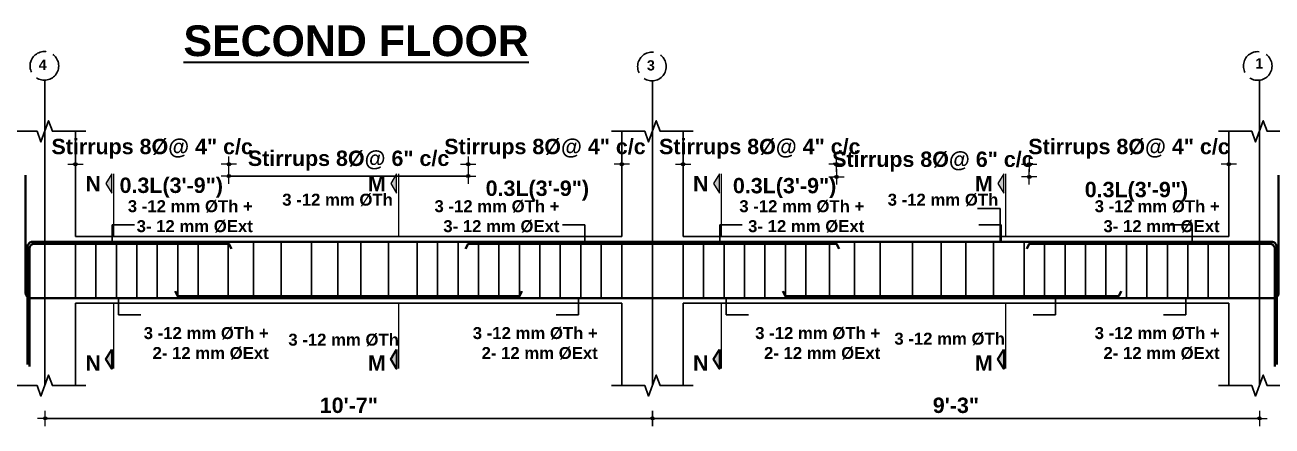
# Model space of a CAD drawing. Header units: inches. Extents: x -12073856 to 12321241, y -1226296 to 1319224.
# Drawn here: x 133369 to 133856.6, y 48916.9 to 49073.6 of the extents above; entities that cross this region are included whole.
import ezdxf
from ezdxf.enums import TextEntityAlignment as Align

# ---------------------------------------------------------------- set-up
doc = ezdxf.new("R2010")
doc.units = ezdxf.units.IN
doc.header["$MEASUREMENT"] = 0
doc.header["$PDMODE"] = 35
doc.linetypes.add('ACAD_ISO02W100', pattern=[15, 12, -3])
for name, color, linetype, lineweight in [('BAR', 5, 'Continuous', 40), ('Dimension', 130, 'Continuous', 9), ('Hatch', 9, 'Continuous', 9), ('HATCH1', 4, 'ACAD_ISO02W100', 13), ('TEXT', 255, 'Continuous', 35)]:
    doc.layers.add(name, color=color, linetype=linetype, lineweight=lineweight)
doc.layers.add('STIRRUP', color=10, linetype='Continuous')
doc.styles.add('1.8 str', font='times.ttf', dxfattribs={"width": 0.8, "height": 6})
doc.styles.add('STYLE1', font='arialbd.ttf')
doc.dimstyles.new('1.4', dxfattribs={"dimscale": 0, "dimtxt": 6, "dimasz": 0.5, "dimexe": 2, "dimexo": 9, "dimgap": 2, "dimtad": 1, "dimdec": 0, "dimlfac": 0.5, "dimzin": 3, "dimdsep": 46, "dimlunit": 4, "dimtxsty": '1.8 str', "dimblk": 'DIM', "dimcen": 3, "dimdle": 3, "dimse1": 1, "dimse2": 1, "dimclrd": 256, "dimclre": 256, "dimclrt": 7, "dimadec": 1, "dimazin": 2, "dimtfac": 1, "dimtdec": 0, "dimtix": 1, "dimtofl": 0, "dimtmove": 2, "dimatfit": 3, "dimldrblk": 'ARROW', "dimfxl": 2, "dimfrac": 2, "dimtolj": 2, "dimtzin": 0, "dimarcsym": 0})

# ---------------------------------------------------------------- blocks, each defined once
blk = doc.blocks.new('DIM')
at = {"layer": 'Dimension'}
h = blk.add_hatch(color=256, dxfattribs=at)
h.paths.add_polyline_path([(0, 1.28), (0, 0), (1.28, 0, 0.414214)])
h.paths.add_polyline_path([(1.28, 0), (0, 0), (0, -1.28, 0.414214)])
h.paths.add_polyline_path([(0, 0), (-1.28, 0, 0.414214), (0, -1.28)])
h.paths.add_polyline_path([(0, 1.28, 0.414214), (-1.28, 0), (0, 0)])
for p, q in [((-6, 0), (6, 0)), ((0, 6), (0, -6))]:
    blk.add_line(p, q, dxfattribs=at)
blk.add_circle((0, 0), 1.28, dxfattribs=at)
blk = doc.blocks.new('*D2672')
at = {"layer": 'Defpoints', "color": 0, "ltscale": 10, "transparency": 16777216}
for p in [(133761.72, 49019.19), (133839.72, 49007.21), (133761.72, 49002.64)]:
    blk.add_point(p, dxfattribs=at)
at = {"layer": 'Dimension', "lineweight": -2, "ltscale": 10, "transparency": 16777216}
for p, q in [((133761.22, 49019.19), (133760.72, 49019.19)), ((133840.22, 49019.19), (133840.72, 49019.19))]:
    blk.add_line(p, q, dxfattribs=at)
at = {"layer": 'Dimension', "lineweight": -2, "ltscale": 10, "transparency": 16777216, "xscale": 0.5, "yscale": 0.5, "zscale": 0.5}
blk.add_blockref('DIM', (133761.72, 49019.19), dxfattribs=at)
at = {"layer": 'Dimension', "lineweight": -2, "ltscale": 10, "transparency": 16777216, "xscale": 0.5, "yscale": 0.5, "zscale": 0.5, "rotation": 180}
blk.add_blockref('DIM', (133839.72, 49019.19), dxfattribs=at)
at = {"layer": 'Dimension', "color": 7, "ltscale": 10, "transparency": 16777216, "insert": (133800.72, 49025.21), "char_height": 6, "attachment_point": 5, "style": 'STYLE1'}
blk.add_mtext('\\A2;Stirrups 8%%C@ 4" c/c', dxfattribs=at)
blk = doc.blocks.new('ARROW')
at = {"layer": 'Hatch'}
h = blk.add_hatch(color=256, dxfattribs=at)
h.dxf.hatch_style = 1
h.paths.add_polyline_path([(12191115.76, -1270860.08), (12191485.38, -1270660.08), (12191115.76, -1270660.08)])
for p, q in [((12191115.76, -1270860.08), (12191115.76, -1270060.08)), ((12191015.76, -1270160.08), (12196382.95, -1270160.08)), ((12191485.38, -1270660.08), (12190746.15, -1270660.08)), ((12190746.15, -1270660.08), (12191115.76, -1270860.08)), ((12191485.38, -1270660.08), (12191115.76, -1270860.08))]:
    blk.add_line(p, q, dxfattribs=at)
blk = doc.blocks.new('*D2673')
at = {"layer": 'Defpoints', "color": 0, "ltscale": 10, "transparency": 16777216}
for p in [(133686.37, 49014.21), (133761.72, 48997.66), (133686.37, 48983.15)]:
    blk.add_point(p, dxfattribs=at)
at = {"layer": 'Dimension', "lineweight": -2, "ltscale": 10, "transparency": 16777216}
for p, q in [((133685.87, 49014.21), (133685.37, 49014.21)), ((133762.22, 49014.21), (133762.72, 49014.21))]:
    blk.add_line(p, q, dxfattribs=at)
at = {"layer": 'Dimension', "lineweight": -2, "ltscale": 10, "transparency": 16777216, "xscale": 0.5, "yscale": 0.5, "zscale": 0.5}
blk.add_blockref('DIM', (133686.37, 49014.21), dxfattribs=at)
at = {"layer": 'Dimension', "lineweight": -2, "ltscale": 10, "transparency": 16777216, "xscale": 0.5, "yscale": 0.5, "zscale": 0.5, "rotation": 180}
blk.add_blockref('DIM', (133761.72, 49014.21), dxfattribs=at)
at = {"layer": 'Dimension', "color": 7, "ltscale": 10, "transparency": 16777216, "insert": (133724.04, 49020.23), "char_height": 6, "attachment_point": 5, "style": 'STYLE1'}
blk.add_mtext('\\A2;Stirrups 8%%C@ 6" c/c', dxfattribs=at)
blk = doc.blocks.new('*D2674')
at = {"layer": 'Defpoints', "color": 0, "ltscale": 10, "transparency": 16777216}
for p in [(133626.37, 49019.19), (133626.37, 49005.64), (133686.37, 48988.13)]:
    blk.add_point(p, dxfattribs=at)
at = {"layer": 'Dimension', "lineweight": -2, "ltscale": 10, "transparency": 16777216}
for p, q in [((133625.87, 49019.19), (133625.37, 49019.19)), ((133686.87, 49019.19), (133687.37, 49019.19))]:
    blk.add_line(p, q, dxfattribs=at)
at = {"layer": 'Dimension', "lineweight": -2, "ltscale": 10, "transparency": 16777216, "xscale": 0.5, "yscale": 0.5, "zscale": 0.5}
blk.add_blockref('DIM', (133626.37, 49019.19), dxfattribs=at)
at = {"layer": 'Dimension', "lineweight": -2, "ltscale": 10, "transparency": 16777216, "xscale": 0.5, "yscale": 0.5, "zscale": 0.5, "rotation": 180}
blk.add_blockref('DIM', (133686.37, 49019.19), dxfattribs=at)
at = {"layer": 'Dimension', "color": 7, "ltscale": 10, "transparency": 16777216, "insert": (133656.37, 49025.21), "char_height": 6, "attachment_point": 5, "style": 'STYLE1'}
blk.add_mtext('\\A2;Stirrups 8%%C@ 4" c/c', dxfattribs=at)
blk = doc.blocks.new('*D2675')
at = {"layer": 'Defpoints', "color": 0, "ltscale": 10, "transparency": 16777216}
for p in [(133602.37, 49019.19), (133602.37, 49005.64), (133542.37, 48988.13)]:
    blk.add_point(p, dxfattribs=at)
at = {"layer": 'Dimension', "lineweight": -2, "ltscale": 10, "transparency": 16777216}
for p, q in [((133541.87, 49019.19), (133541.37, 49019.19)), ((133602.87, 49019.19), (133603.37, 49019.19))]:
    blk.add_line(p, q, dxfattribs=at)
at = {"layer": 'Dimension', "lineweight": -2, "ltscale": 10, "transparency": 16777216, "xscale": 0.5, "yscale": 0.5, "zscale": 0.5}
blk.add_blockref('DIM', (133542.37, 49019.19), dxfattribs=at)
at = {"layer": 'Dimension', "lineweight": -2, "ltscale": 10, "transparency": 16777216, "xscale": 0.5, "yscale": 0.5, "zscale": 0.5, "rotation": 180}
blk.add_blockref('DIM', (133602.37, 49019.19), dxfattribs=at)
at = {"layer": 'Dimension', "color": 7, "ltscale": 10, "transparency": 16777216, "insert": (133572.37, 49025.21), "char_height": 6, "attachment_point": 5, "style": 'STYLE1'}
blk.add_mtext('\\A2;Stirrups 8%%C@ 4" c/c', dxfattribs=at)
blk = doc.blocks.new('*D2676')
at = {"layer": 'Defpoints', "color": 0, "ltscale": 10, "transparency": 16777216}
for p in [(133388.8, 49019.19), (133388.8, 49005.64), (133448.8, 48988.13)]:
    blk.add_point(p, dxfattribs=at)
at = {"layer": 'Dimension', "lineweight": -2, "ltscale": 10, "transparency": 16777216}
for p, q in [((133388.3, 49019.19), (133387.8, 49019.19)), ((133449.3, 49019.19), (133449.8, 49019.19))]:
    blk.add_line(p, q, dxfattribs=at)
at = {"layer": 'Dimension', "lineweight": -2, "ltscale": 10, "transparency": 16777216, "xscale": 0.5, "yscale": 0.5, "zscale": 0.5}
blk.add_blockref('DIM', (133388.8, 49019.19), dxfattribs=at)
at = {"layer": 'Dimension', "lineweight": -2, "ltscale": 10, "transparency": 16777216, "xscale": 0.5, "yscale": 0.5, "zscale": 0.5, "rotation": 180}
blk.add_blockref('DIM', (133448.8, 49019.19), dxfattribs=at)
at = {"layer": 'Dimension', "color": 7, "ltscale": 10, "transparency": 16777216, "insert": (133418.8, 49025.21), "char_height": 6, "attachment_point": 5, "style": 'STYLE1'}
blk.add_mtext('\\A2;Stirrups 8%%C@ 4" c/c', dxfattribs=at)
blk = doc.blocks.new('*D2677')
at = {"layer": 'Defpoints', "color": 0, "ltscale": 10, "transparency": 16777216}
for p in [(133448.8, 49014.58), (133448.8, 48983.15), (133542.37, 48983.15)]:
    blk.add_point(p, dxfattribs=at)
at = {"layer": 'Dimension', "lineweight": -2, "ltscale": 10, "transparency": 16777216}
blk.add_line((133541.87, 49014.58), (133449.3, 49014.58), dxfattribs=at)
at = {"layer": 'Dimension', "lineweight": -2, "ltscale": 10, "transparency": 16777216, "xscale": 0.5, "yscale": 0.5, "zscale": 0.5, "rotation": 180}
blk.add_blockref('DIM', (133448.8, 49014.58), dxfattribs=at)
at = {"layer": 'Dimension', "lineweight": -2, "ltscale": 10, "transparency": 16777216, "xscale": 0.5, "yscale": 0.5, "zscale": 0.5}
blk.add_blockref('DIM', (133542.37, 49014.58), dxfattribs=at)
at = {"layer": 'Dimension', "color": 7, "ltscale": 10, "transparency": 16777216, "insert": (133495.58, 49020.6), "char_height": 6, "attachment_point": 5, "style": 'STYLE1'}
blk.add_mtext('\\A2;Stirrups 8%%C@ 6" c/c', dxfattribs=at)
blk = doc.blocks.new('*D2794')
at = {"layer": 'Defpoints', "color": 0, "ltscale": 10, "transparency": 16777216}
for p in [(133614.37, 48932.69), (133851.72, 48932.69), (133614.37, 48919.88)]:
    blk.add_point(p, dxfattribs=at)
at = {"layer": 'Dimension', "lineweight": -2, "ltscale": 10, "transparency": 16777216}
blk.add_line((133851.22, 48919.88), (133614.87, 48919.88), dxfattribs=at)
at = {"layer": 'Dimension', "lineweight": -2, "ltscale": 10, "transparency": 16777216, "xscale": 0.5, "yscale": 0.5, "zscale": 0.5, "rotation": 180}
blk.add_blockref('DIM', (133614.37, 48919.88), dxfattribs=at)
at = {"layer": 'Dimension', "lineweight": -2, "ltscale": 10, "transparency": 16777216, "xscale": 0.5, "yscale": 0.5, "zscale": 0.5}
blk.add_blockref('DIM', (133851.72, 48919.88), dxfattribs=at)
at = {"layer": 'Dimension', "color": 7, "ltscale": 10, "transparency": 16777216, "insert": (133733.04, 48924.94), "char_height": 6, "attachment_point": 5, "style": 'STYLE1'}
blk.add_mtext('\\A2;9\'-3"', dxfattribs=at)
blk = doc.blocks.new('*D2795')
at = {"layer": 'Defpoints', "color": 0, "ltscale": 10, "transparency": 16777216}
for p in [(133377.02, 48932.69), (133614.37, 48932.69), (133377.02, 48919.88)]:
    blk.add_point(p, dxfattribs=at)
at = {"layer": 'Dimension', "lineweight": -2, "ltscale": 10, "transparency": 16777216}
blk.add_line((133613.87, 48919.88), (133377.52, 48919.88), dxfattribs=at)
at = {"layer": 'Dimension', "lineweight": -2, "ltscale": 10, "transparency": 16777216, "xscale": 0.5, "yscale": 0.5, "zscale": 0.5, "rotation": 180}
blk.add_blockref('DIM', (133377.02, 48919.88), dxfattribs=at)
at = {"layer": 'Dimension', "lineweight": -2, "ltscale": 10, "transparency": 16777216, "xscale": 0.5, "yscale": 0.5, "zscale": 0.5}
blk.add_blockref('DIM', (133614.37, 48919.88), dxfattribs=at)
at = {"layer": 'Dimension', "color": 7, "ltscale": 10, "transparency": 16777216, "insert": (133495.69, 48924.94), "char_height": 6, "attachment_point": 5, "style": 'STYLE1'}
blk.add_mtext('\\A2;10\'-7"', dxfattribs=at)

msp = doc.modelspace()

# ---------------------------------------------------------------- hatches: boundary and pattern name
at = {"layer": 'TEXT', "ltscale": 10}
for points in [[(133403, 49015.43), (133403, 49007.93), (133400.69, 49011.68)], [(133514.38, 49015.43), (133514.38, 49007.93), (133512.07, 49011.68)], [(133640.57, 49015.43), (133640.57, 49007.93), (133638.26, 49011.68)], [(133751.73, 49015.43), (133751.73, 49007.93), (133749.42, 49011.68)], [(133403, 48939.29), (133403, 48946.79), (133400.69, 48943.04)], [(133514.38, 48939.29), (133514.38, 48946.79), (133512.07, 48943.04)], [(133640.57, 48939.29), (133640.57, 48946.79), (133638.26, 48943.04)], [(133751.73, 48939.29), (133751.73, 48946.79), (133749.42, 48943.04)]]:
    msp.add_hatch(color=256, dxfattribs=at).paths.add_polyline_path(points)

# ---------------------------------------------------------------- linework, layer by layer
for p, q in [((133376.8, 49032.05), (133376.8, 49052)), ((133614.37, 49032.05), (133614.37, 49052)), ((133851.72, 49032.05), (133851.72, 49052)), ((133376.8, 49032.05), (133376.8, 48932.69)), ((133614.37, 49032.05), (133614.37, 48932.69)), ((133851.72, 49032.05), (133851.72, 48932.69)), ((133376.8, 48932.69), (133376.8, 48952.64)), ((133614.37, 48932.69), (133614.37, 48952.64)), ((133851.72, 48932.69), (133851.72, 48952.64))]:
    msp.add_line(p, q)
at = {"ltscale": 10}
for p, q in [((133388.8, 48990.88), (133388.8, 49032.05)), ((133602.37, 48990.88), (133602.37, 49032.05)), ((133626.37, 48990.88), (133626.37, 49032.05)), ((133839.72, 48990.88), (133839.72, 49032.05)), ((133482.15, 48990.88), (133388.8, 48990.88)), ((133403.86, 48990.88), (133602.37, 48990.88)), ((133719.72, 48990.88), (133626.37, 48990.88)), ((133839.72, 48990.88), (133641.42, 48990.88)), ((133482.15, 48964.88), (133388.8, 48964.88)), ((133388.8, 48932.69), (133388.8, 48964.88)), ((133405.64, 48964.88), (133602.37, 48964.88)), ((133602.37, 48932.69), (133602.37, 48964.88)), ((133719.72, 48964.88), (133626.37, 48964.88)), ((133626.37, 48932.69), (133626.37, 48964.88)), ((133839.72, 48964.88), (133643.2, 48964.88)), ((133839.72, 48932.69), (133839.72, 48964.88))]:
    msp.add_line(p, q, dxfattribs=at)
at = {"linetype": 'Continuous', "ltscale": 10}
for points in [[(133360.8, 49032.05), (133373.8, 49032.05), (133375.3, 49027.93), (133378.3, 49036.17), (133379.8, 49032.05), (133392.8, 49032.05)], [(133598.37, 49032.05), (133611.37, 49032.05), (133612.87, 49027.93), (133615.87, 49036.17), (133617.37, 49032.05), (133630.37, 49032.05)], [(133835.72, 49032.05), (133848.72, 49032.05), (133850.22, 49027.93), (133853.22, 49036.17), (133854.72, 49032.05), (133867.72, 49032.05)], [(133360.8, 48932.69), (133373.8, 48932.69), (133375.3, 48928.57), (133378.3, 48936.81), (133379.8, 48932.69), (133392.8, 48932.69)], [(133598.37, 48932.69), (133611.37, 48932.69), (133612.87, 48928.57), (133615.87, 48936.81), (133617.37, 48932.69), (133630.37, 48932.69)], [(133835.72, 48932.69), (133848.72, 48932.69), (133850.22, 48928.57), (133853.22, 48936.81), (133854.72, 48932.69), (133867.72, 48932.69)]]:
    msp.add_lwpolyline(points, dxfattribs=at)
at = {"layer": 'BAR', "ltscale": 10}
for p, q in [((133376.8, 48988.88), (133482.15, 48988.88)), ((133614.37, 48988.88), (133452.8, 48988.88)), ((133614.37, 48988.88), (133719.72, 48988.88)), ((133376.8, 48966.88), (133482.15, 48966.88)), ((133614.37, 48966.88), (133452.8, 48966.88)), ((133614.37, 48966.88), (133719.72, 48966.88))]:
    msp.add_line(p, q, dxfattribs=at)
for points in [[(133388.8, 48966.88), (133371.32, 48966.88, -0.414214), (133369.3, 48968.9), (133369.3, 49014.88)], [(133839.72, 48966.88), (133857.2, 48966.88, 0.414214), (133859.22, 48968.9), (133859.22, 49014.88)], [(133370.05, 48940.88), (133370.05, 48986.86, -0.414214), (133372.07, 48988.88), (133388.8, 48988.88)], [(133370.8, 48940.13), (133370.8, 48986.11, -0.414214), (133372.82, 48988.13), (133388.8, 48988.13)], [(133858.47, 48940.88), (133858.47, 48986.86, 0.414214), (133856.45, 48988.88), (133839.72, 48988.88)], [(133857.72, 48940.13), (133857.72, 48986.11, 0.414214), (133855.7, 48988.13), (133839.72, 48988.13)]]:
    msp.add_lwpolyline(points, format="xyb", dxfattribs=at)
for points in [[(133449.84, 48986.13), (133448.8, 48988.13), (133376.8, 48988.13)], [(133541.32, 48986.13), (133542.37, 48988.13), (133614.37, 48988.13)], [(133687.41, 48986.13), (133686.37, 48988.13), (133614.37, 48988.13)], [(133851.72, 48988.88), (133709.72, 48988.88)], [(133851.72, 48988.13), (133761.72, 48988.13), (133760.76, 48986.13)], [(133427.84, 48969.63), (133428.8, 48967.63), (133482.15, 48967.63)], [(133563.32, 48969.63), (133562.37, 48967.63), (133452.8, 48967.63)], [(133665.41, 48969.63), (133666.37, 48967.63), (133719.72, 48967.63)], [(133797.67, 48969.63), (133796.72, 48967.63), (133709.72, 48967.63)], [(133709.72, 48966.88), (133851.72, 48966.88)]]:
    msp.add_lwpolyline(points, dxfattribs=at)
at = {"layer": 'Dimension', "ltscale": 10}
for p, q in [((133403.86, 48990.88), (133403.86, 49015.38)), ((133515.23, 48990.88), (133515.23, 49015.38)), ((133641.42, 48990.88), (133641.42, 49015.38)), ((133752.59, 48990.88), (133752.59, 49015.38)), ((133403.86, 48939.34), (133403.86, 48964.88)), ((133515.23, 48939.34), (133515.23, 48964.88)), ((133641.42, 48939.34), (133641.42, 48964.88)), ((133752.59, 48939.34), (133752.59, 48964.88))]:
    msp.add_line(p, q, dxfattribs=at)
for points in [[(133403, 49007.93), (133403, 49015.43), (133400.69, 49011.68), (133403, 49007.93)], [(133514.38, 49007.93), (133514.38, 49015.43), (133512.07, 49011.68), (133514.38, 49007.93)], [(133640.57, 49007.93), (133640.57, 49015.43), (133638.26, 49011.68), (133640.57, 49007.93)], [(133751.73, 49007.93), (133751.73, 49015.43), (133749.42, 49011.68), (133751.73, 49007.93)]]:
    msp.add_lwpolyline(points, dxfattribs=at)
at = {"layer": 'HATCH1', "lineweight": 25}
for centre in [(133376.64, 49057.6), (133614.2, 49057.37), (133851.04, 49057.57)]:
    msp.add_circle(centre, 5.6, dxfattribs=at)
at = {"layer": 'STIRRUP'}
for p, q in [((133388.8, 48989.28), (133388.8, 48966.48)), ((133396.8, 48989.28), (133396.8, 48966.48)), ((133404.8, 48989.28), (133404.8, 48966.48)), ((133412.8, 48989.28), (133412.8, 48966.48)), ((133420.8, 48989.28), (133420.8, 48966.48)), ((133428.8, 48989.28), (133428.8, 48966.48)), ((133436.8, 48989.28), (133436.8, 48966.48)), ((133448.56, 48989.28), (133448.56, 48966.48)), ((133458.36, 48989.28), (133458.36, 48966.48)), ((133469.17, 48989.28), (133469.17, 48966.48)), ((133481.07, 48989.28), (133481.07, 48966.48)), ((133491.34, 48989.28), (133491.34, 48966.48)), ((133500.4, 48989.28), (133500.4, 48966.48)), ((133511.18, 48989.28), (133511.18, 48966.48)), ((133522.37, 48989.28), (133522.37, 48966.48)), ((133530.37, 48989.28), (133530.37, 48966.48)), ((133538.37, 48989.28), (133538.37, 48966.48)), ((133546.37, 48989.28), (133546.37, 48966.48)), ((133554.37, 48989.28), (133554.37, 48966.48)), ((133562.37, 48989.28), (133562.37, 48966.48)), ((133570.37, 48989.28), (133570.37, 48966.48)), ((133578.37, 48989.28), (133578.37, 48966.48)), ((133586.37, 48989.28), (133586.37, 48966.48)), ((133594.37, 48989.28), (133594.37, 48966.48)), ((133602.37, 48989.28), (133602.37, 48966.48)), ((133626.37, 48989.28), (133626.37, 48966.48)), ((133634.37, 48989.28), (133634.37, 48966.48)), ((133642.37, 48989.28), (133642.37, 48966.48)), ((133650.37, 48989.28), (133650.37, 48966.48)), ((133658.37, 48989.28), (133658.37, 48966.48)), ((133666.37, 48989.28), (133666.37, 48966.48)), ((133674.37, 48989.28), (133674.37, 48966.48)), ((133683.58, 48989.28), (133683.58, 48966.48)), ((133693.45, 48989.28), (133693.45, 48966.48)), ((133703.37, 48989.28), (133703.37, 48966.48)), ((133716.02, 48989.28), (133716.02, 48966.48)), ((133727.33, 48989.28), (133727.33, 48966.48)), ((133736.94, 48989.28), (133736.94, 48966.48)), ((133747.72, 48989.28), (133747.72, 48966.48)), ((133759.72, 48989.28), (133759.72, 48966.48)), ((133767.72, 48989.28), (133767.72, 48966.48)), ((133775.72, 48989.28), (133775.72, 48966.48)), ((133783.72, 48989.28), (133783.72, 48966.48)), ((133791.72, 48989.28), (133791.72, 48966.48)), ((133799.72, 48989.28), (133799.72, 48966.48)), ((133807.72, 48989.28), (133807.72, 48966.48)), ((133815.72, 48989.28), (133815.72, 48966.48)), ((133823.72, 48989.28), (133823.72, 48966.48)), ((133831.72, 48989.28), (133831.72, 48966.48)), ((133839.72, 48989.28), (133839.72, 48966.48))]:
    msp.add_line(p, q, dxfattribs=at)
at = {"layer": 'TEXT', "ltscale": 10}
for points in [[(133403, 48946.79), (133403, 48939.29), (133400.69, 48943.04), (133403, 48946.79)], [(133514.38, 48946.79), (133514.38, 48939.29), (133512.07, 48943.04), (133514.38, 48946.79)], [(133640.57, 48946.79), (133640.57, 48939.29), (133638.26, 48943.04), (133640.57, 48946.79)], [(133751.73, 48946.79), (133751.73, 48939.29), (133749.42, 48943.04), (133751.73, 48946.79)]]:
    msp.add_lwpolyline(points, dxfattribs=at)

# ---------------------------------------------------------------- texts
at = {"layer": 'HATCH1', "lineweight": 25, "style": 'STYLE1'}
for s, p in [('4', (133374.42, 49056.05)), ('3', (133612.22, 49055.82)), ('1', (133850.09, 49056.58))]:
    msp.add_text(s, height=4, dxfattribs=at).set_placement(p)
at = {"layer": 'TEXT', "style": 'STYLE1'}
msp.add_text('%%USECOND FLOOR', height=12, dxfattribs=at).set_placement((133498.54, 49067.43), align=Align.MIDDLE_CENTER)
at = {"layer": 'TEXT', "ltscale": 10, "style": 'STYLE1'}
for s, height, p in [('N', 6, (133392.69, 49008.59)), ('M', 6, (133503.11, 49008.59)), ('N', 6, (133630.26, 49008.59)), ('M', 6, (133740.46, 49008.59)), ('3 -12 mm %%CTh ', 4.68, (133469.66, 49002.99)), ('3 -12 mm %%CTh ', 4.68, (133706.37, 49002.99)), ('3 -12 mm %%CTh ', 4.68, (133472.03, 48948.29)), ('3 -12 mm %%CTh ', 4.68, (133708.98, 48948.68)), ('N', 6, (133392.69, 48938.46)), ('M', 6, (133503.11, 48938.46)), ('N', 6, (133630.26, 48938.46)), ('M', 6, (133740.46, 48938.46))]:
    msp.add_text(s, height=height, dxfattribs=at).set_placement(p)
at = {"layer": 'TEXT', "style": 'STYLE1'}
for p in [(133406.04, 49007.96), (133645.85, 49007.82), (133549.17, 49006.8), (133783.41, 49006.3)]:
    msp.add_text('0.3L(3\'-9")', height=6, dxfattribs=at).set_placement(p)
at = {"layer": 'TEXT', "ltscale": 10, "char_height": 4.68, "attachment_point": 3, "style": 'STYLE1'}
for s, width, insert in [('3 -12 mm %%CTh + 3- 12 mm %%CExt', 51.4226, (133458.14, 49005.13)), ('3 -12 mm %%CTh + 3- 12 mm %%CExt', 53.0695, (133578.04, 49005.13)), ('3 -12 mm %%CTh + 3- 12 mm %%CExt', 51.4226, (133697.22, 49005.13)), ('3 -12 mm %%CTh + 3- 12 mm %%CExt', 53.0695, (133836.16, 49005.13)), ('3 -12 mm %%CTh + 2- 12 mm %%CExt', 52.0465, (133464.36, 48955.56)), ('3 -12 mm %%CTh + 2- 12 mm %%CExt', 53.0695, (133593.01, 48955.56)), ('3 -12 mm %%CTh + 2- 12 mm %%CExt', 52.0465, (133703.44, 48955.56)), ('3 -12 mm %%CTh + 2- 12 mm %%CExt', 53.0695, (133836.16, 48955.56))]:
    msp.add_mtext_dynamic_manual_height_columns(s, width=width, gutter_width=1, heights=[0], dxfattribs=dict(at, insert=insert))

# ---------------------------------------------------------------- dimensions: what is measured, and where the dimension line sits
at = {"layer": 'Dimension', "ltscale": 10}
for base, p1, p2, angle, text, picture, middle in [((133388.8, 49019.19), (133448.8, 48988.13), (133388.8, 49005.64), 180, 'Stirrups 8%%C@ 4" c/c', '*D2676', (133418.8, 49025.21)), ((133602.37, 49019.19), (133542.37, 48988.13), (133602.37, 49005.64), 0, 'Stirrups 8%%C@ 4" c/c', '*D2675', (133572.37, 49025.21)), ((133626.37, 49019.19), (133686.37, 48988.13), (133626.37, 49005.64), 180, 'Stirrups 8%%C@ 4" c/c', '*D2674', (133656.37, 49025.21)), ((133761.72, 49019.19), (133839.72, 49007.21), (133761.72, 49002.64), 180, 'Stirrups 8%%C@ 4" c/c', '*D2672', (133800.72, 49025.21)), ((133448.8, 49014.58), (133542.37, 48983.15), (133448.8, 48983.15), 180, 'Stirrups 8%%C@ 6" c/c', '*D2677', (133495.58, 49020.6)), ((133686.37, 49014.21), (133761.72, 48997.66), (133686.37, 48983.15), 180, 'Stirrups 8%%C@ 6" c/c', '*D2673', (133724.04, 49020.23)), ((133377.02, 48919.88), (133614.37, 48932.69), (133377.02, 48932.69), 180, '10\'-7"', '*D2795', (133495.69, 48924.94)), ((133614.37, 48919.88), (133851.72, 48932.69), (133614.37, 48932.69), 180, '9\'-3"', '*D2794', (133733.04, 48924.94))]:
    dim = msp.add_linear_dim(base=base, p1=p1, p2=p2, angle=angle, text=text, dimstyle='1.4', override={"dimscale": 1, "dimtxsty": 'STYLE1'}, dxfattribs=at)
    dim.commit()
    dim.dimension.update_dxf_attribs({"geometry": picture, "text_midpoint": middle})

# ---------------------------------------------------------------- leaders
for points in [[(133750.38, 48988.88), (133750.38, 49001.85), (133741.49, 49001.85)], [(133403.16, 48989.28), (133403.16, 48995.49), (133411.88, 48995.49)], [(133588.01, 48989.28), (133588.01, 48995.49), (133579.29, 48995.49)], [(133640.72, 48989.28), (133640.72, 48995.49), (133649.44, 48995.49)], [(133750.68, 48989.28), (133750.68, 48995.49), (133741.96, 48995.49)], [(133825.36, 48989.28), (133825.36, 48995.49), (133816.64, 48995.49)], [(133405.64, 48966.48), (133405.64, 48960.27), (133414.36, 48960.27)], [(133585.53, 48966.48), (133585.53, 48960.27), (133576.81, 48960.27)], [(133643.2, 48966.48), (133643.2, 48960.27), (133651.93, 48960.27)], [(133771.96, 48966.48), (133771.96, 48960.27), (133763.23, 48960.27)], [(133822.88, 48966.48), (133822.88, 48960.27), (133814.16, 48960.27)]]:
    msp.add_leader(points, dimstyle='1.4', override={"dimscale": 1, "dimtxsty": 'STYLE1'}, dxfattribs=at)

doc.saveas('drawing.dxf')
